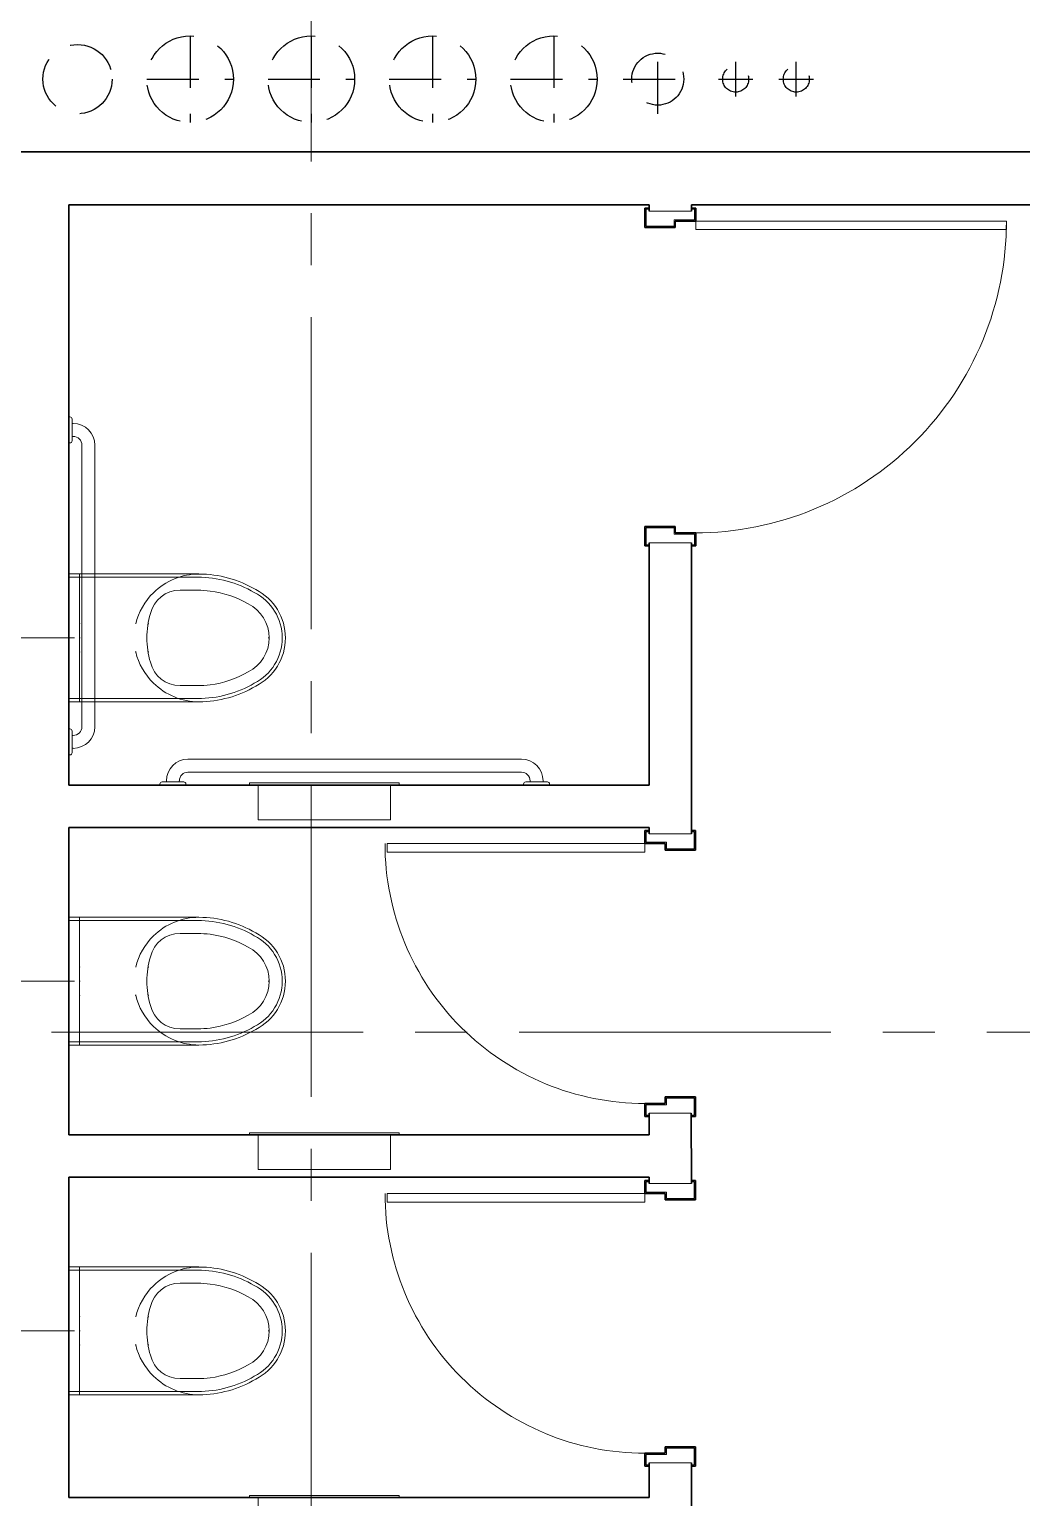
# Model space of a CAD drawing. Header units: inches. Extents: x -26012 to 27, y -3347 to 2082.
# Drawn here: x -21813.6 to -21699, y 613.4 to 782.9 of the extents above; entities that cross this region are included whole.
import ezdxf

# ---------------------------------------------------------------- set-up
doc = ezdxf.new("R2010")
doc.units = ezdxf.units.IN
doc.header["$LTSCALE"] = 48
doc.header["$MEASUREMENT"] = 0
doc.linetypes.add('A_Column Grid$0$CENTER2', pattern=[1.125, 0.75, -0.125, 0.125, -0.125])
doc.linetypes.add('NB - 5th floor_plan$0$HIDDEN2', pattern=[0.1875, 0.125, -0.0625])
for name, color, linetype in [('A104$0$A-DOOR', 8, 'Continuous'), ('A104$0$A-DOOR-FRAM', 8, 'Continuous'), ('A104$0$A-FLOR-PFIX', 8, 'Continuous'), ('A104$0$A-FLOR-SPCL', 8, 'Continuous'), ('A104$0$A-WALL-FULL-INTR', 8, 'Continuous'), ('A104$0$Level 30', 8, 'Continuous'), ('A_Column Grid$0$A-GRID-GRD1-15', 8, 'A_Column Grid$0$CENTER2'), ('NB - 5th floor_plan$0$STWETSTACK', 1, 'NB - 5th floor_plan$0$HIDDEN2'), ('XREF', 8, 'Continuous')]:
    doc.layers.add(name, color=color, linetype=linetype)

# ---------------------------------------------------------------- blocks, each defined once
blk = doc.blocks.new('A104')
at = {"layer": 'A104$0$A-DOOR', "lineweight": 13}
for p, q in [((-21736.6392, 759.7845), (-21736.6392, 760.7836)), ((-21736.6392, 760.7836), (-21700.7598, 760.7836)), ((-21700.7727, 759.7845), (-21736.6392, 759.7845)), ((-21700.7598, 760.7187), (-21700.7598, 759.7845))]:
    blk.add_line(p, q, dxfattribs=at)
at = {"layer": 'A104$0$A-DOOR', "lineweight": 0, "extrusion": (0, 0, -1)}
blk.add_arc((21736.7298, 760.751), 35.9701, 179.948539, 270.051461, dxfattribs=at)
at = {"layer": 'A104$0$A-DOOR', "lineweight": 13, "extrusion": (0, 0, -1)}
blk.add_arc((21736.7298, 760.751), 35.9701, 179.948152, 181.539644, dxfattribs=at)
at = {"layer": 'A104$0$A-DOOR', "lineweight": 0}
for centre in [(-21742.5119, 688.9088), (-21742.5112, 648.5338)]:
    blk.add_arc(centre, 30.0003, 180, 270.000004, dxfattribs=at)
at = {"layer": 'A104$0$A-DOOR', "lineweight": 13}
for points in [[(-21742.5119, 687.9068), (-21772.2599, 687.9068), (-21772.2599, 688.9087), (-21742.5119, 688.9087)], [(-21742.5112, 647.5318), (-21772.2593, 647.5318), (-21772.2593, 648.5337), (-21742.5112, 648.5337)]]:
    blk.add_3dface(points, dxfattribs=at)
at = {"layer": 'A104$0$A-DOOR-FRAM', "lineweight": 30}
for p, q in [((-21742.4906, 760.0331), (-21742.4906, 762.2845)), ((-21742.4906, 762.2845), (-21742.1156, 762.2845)), ((-21736.6392, 762.2845), (-21737.0142, 762.2845)), ((-21736.6392, 762.2845), (-21736.6392, 760.7836)), ((-21738.9911, 760.0331), (-21742.4906, 760.0331)), ((-21736.6392, 760.7836), (-21738.9911, 760.7836)), ((-21738.9911, 760.7836), (-21738.9911, 760.0331)), ((-21742.4906, 725.521), (-21742.4906, 723.2695)), ((-21738.9911, 725.521), (-21742.4906, 725.521)), ((-21738.9911, 724.7705), (-21738.9911, 725.521)), ((-21736.6392, 724.7705), (-21738.9911, 724.7705)), ((-21736.6392, 723.2695), (-21736.6392, 724.7705)), ((-21742.4906, 723.2695), (-21742.1156, 723.2695)), ((-21736.6392, 723.2695), (-21737.0142, 723.2695)), ((-21742.5119, 690.4097), (-21742.5119, 688.9087)), ((-21742.5119, 690.4097), (-21742.1369, 690.4097)), ((-21736.6605, 690.4097), (-21737.0355, 690.4097)), ((-21736.6605, 688.1582), (-21736.6605, 690.4097)), ((-21742.5119, 688.9087), (-21740.16, 688.9087)), ((-21740.16, 688.9087), (-21740.16, 688.1582)), ((-21740.16, 688.1582), (-21736.6605, 688.1582)), ((-21740.16, 658.9089), (-21740.16, 659.6594)), ((-21740.16, 659.6594), (-21736.6605, 659.6594)), ((-21736.6605, 659.6594), (-21736.6605, 657.408)), ((-21742.5119, 657.408), (-21742.5119, 658.9089)), ((-21742.5119, 658.9089), (-21740.16, 658.9089)), ((-21742.5119, 657.408), (-21742.1369, 657.408)), ((-21736.6605, 657.408), (-21737.0355, 657.408)), ((-21742.5112, 650.0347), (-21742.5112, 648.5337)), ((-21742.5112, 650.0347), (-21742.1362, 650.0347)), ((-21736.6599, 650.0347), (-21737.0349, 650.0347)), ((-21736.6599, 647.7832), (-21736.6599, 650.0347)), ((-21742.5112, 648.5337), (-21740.1594, 648.5337)), ((-21740.1594, 648.5337), (-21740.1594, 647.7832)), ((-21740.1594, 647.7832), (-21736.6599, 647.7832)), ((-21740.1594, 618.5339), (-21740.1594, 619.2844)), ((-21740.1594, 619.2844), (-21736.6599, 619.2844)), ((-21736.6599, 619.2844), (-21736.6599, 617.033)), ((-21742.5112, 617.033), (-21742.5112, 618.5339)), ((-21742.5112, 618.5339), (-21740.1594, 618.5339)), ((-21742.5112, 617.033), (-21742.1362, 617.033)), ((-21736.6599, 617.033), (-21737.0349, 617.033))]:
    blk.add_line(p, q, dxfattribs=at)
at = {"layer": 'A104$0$A-DOOR-FRAM', "lineweight": 13}
for p, q in [((-21742.3405, 760.1832), (-21742.3405, 762.1345)), ((-21742.3405, 762.1345), (-21742.1156, 762.1345)), ((-21742.1156, 762.1345), (-21742.1156, 762.2845)), ((-21737.0142, 762.2845), (-21737.0142, 762.1345)), ((-21736.7893, 762.1345), (-21737.0142, 762.1345)), ((-21736.7893, 762.1345), (-21736.7893, 760.9337)), ((-21739.1412, 760.1832), (-21742.3405, 760.1832)), ((-21736.7893, 760.9337), (-21739.1412, 760.9337)), ((-21739.1412, 760.9337), (-21739.1412, 760.1832)), ((-21739.1412, 725.3709), (-21742.3405, 725.3709)), ((-21742.3405, 725.3709), (-21742.3405, 723.4196)), ((-21739.1412, 724.6204), (-21739.1412, 725.3709)), ((-21736.7893, 724.6204), (-21739.1412, 724.6204)), ((-21736.7893, 723.4196), (-21736.7893, 724.6204)), ((-21742.3405, 723.4196), (-21742.1156, 723.4196)), ((-21742.1156, 723.4196), (-21742.1156, 723.2695)), ((-21737.0142, 723.2695), (-21737.0142, 723.4196)), ((-21736.7893, 723.4196), (-21737.0142, 723.4196)), ((-21742.3618, 690.2596), (-21742.3618, 689.0588)), ((-21742.3618, 690.2596), (-21742.1369, 690.2596)), ((-21742.1369, 690.4097), (-21742.1369, 690.2596)), ((-21737.0355, 690.2596), (-21737.0355, 690.4097)), ((-21736.8106, 690.2596), (-21737.0355, 690.2596)), ((-21736.8106, 688.3083), (-21736.8106, 690.2596)), ((-21742.3618, 689.0588), (-21740.0099, 689.0588)), ((-21740.0099, 689.0588), (-21740.0099, 688.3083)), ((-21740.0099, 688.3083), (-21736.8106, 688.3083)), ((-21740.0099, 658.7588), (-21740.0099, 659.5093)), ((-21740.0099, 659.5093), (-21736.8106, 659.5093)), ((-21736.8106, 659.5093), (-21736.8106, 657.5581)), ((-21742.3618, 657.5581), (-21742.3618, 658.7588)), ((-21742.3618, 658.7588), (-21740.0099, 658.7588)), ((-21742.3618, 657.5581), (-21742.1369, 657.5581)), ((-21742.1369, 657.408), (-21742.1369, 657.5581)), ((-21736.8106, 657.5581), (-21737.0355, 657.5581)), ((-21737.0355, 657.5581), (-21737.0355, 657.408)), ((-21742.3611, 649.8846), (-21742.3611, 648.6838)), ((-21742.3611, 649.8846), (-21742.1362, 649.8846)), ((-21742.1362, 650.0347), (-21742.1362, 649.8846)), ((-21737.0349, 649.8846), (-21737.0349, 650.0347)), ((-21736.81, 649.8846), (-21737.0349, 649.8846)), ((-21736.81, 647.9333), (-21736.81, 649.8846)), ((-21742.3611, 648.6838), (-21740.0093, 648.6838)), ((-21740.0093, 648.6838), (-21740.0093, 647.9333)), ((-21740.0093, 647.9333), (-21736.81, 647.9333)), ((-21740.0093, 618.3838), (-21740.0093, 619.1343)), ((-21740.0093, 619.1343), (-21736.81, 619.1343)), ((-21736.81, 619.1343), (-21736.81, 617.1831)), ((-21742.3611, 617.1831), (-21742.3611, 618.3838)), ((-21742.3611, 618.3838), (-21740.0093, 618.3838)), ((-21742.3611, 617.1831), (-21742.1362, 617.1831)), ((-21742.1362, 617.033), (-21742.1362, 617.1831)), ((-21736.81, 617.1831), (-21737.0349, 617.1831)), ((-21737.0349, 617.1831), (-21737.0349, 617.033))]:
    blk.add_line(p, q, dxfattribs=at)
at = {"layer": 'A104$0$A-FLOR-PFIX', "lineweight": 13, "extrusion": (0, 0, -1)}
for p, q in [((-21809.0132, 719.6597), (-21809.0127, 720.0347)), ((-21794.1362, 719.6597), (-21809.0132, 719.6597)), ((-21809.0132, 719.6597), (-21809.0132, 712.6597)), ((-21807.7824, 720.0347), (-21809.0127, 720.0347)), ((-21809.0127, 720.0347), (-21809.0127, 718.5756)), ((-21807.7824, 716.1833), (-21807.7824, 720.0347)), ((-21793.992, 720.0347), (-21807.7824, 720.0347)), ((-21807.7824, 720.0347), (-21807.7819, 718.391)), ((-21809.0127, 718.2955), (-21809.0132, 717.7626)), ((-21809.0132, 717.7626), (-21809.0127, 717.0564)), ((-21809.0127, 717.0564), (-21809.0132, 715.767)), ((-21809.0127, 718.5756), (-21809.0127, 718.2955)), ((-21807.7819, 718.391), (-21807.7819, 718.1376)), ((-21807.7819, 718.1376), (-21807.7819, 717.6543)), ((-21807.7819, 717.6543), (-21807.7819, 717.0135)), ((-21807.7819, 717.0135), (-21807.7819, 715.7252)), ((-21794.1367, 718.1592), (-21796.183, 718.1597)), ((-21809.0132, 715.576), (-21809.0132, 715.767)), ((-21809.0132, 715.4018), (-21809.0132, 715.576)), ((-21809.0127, 715.2517), (-21809.0132, 715.4018)), ((-21807.7824, 716.1833), (-21807.7824, 715.9383)), ((-21807.7824, 715.9383), (-21807.7819, 715.2567)), ((-21807.7824, 715.4978), (-21807.7819, 715.7252)), ((-21807.7819, 715.2911), (-21807.7824, 715.4978)), ((-21807.7824, 715.113), (-21807.7819, 715.2911)), ((-21809.0127, 715.2517), (-21809.0132, 714.5067)), ((-21809.0132, 714.5067), (-21809.0127, 713.6203)), ((-21809.0127, 713.6203), (-21809.0132, 712.6597)), ((-21807.7824, 715.113), (-21807.7819, 714.4077)), ((-21807.7819, 714.4077), (-21807.7824, 713.5687)), ((-21807.7819, 714.2512), (-21807.7824, 714.1577)), ((-21807.7824, 714.1577), (-21807.7824, 714.0145)), ((-21807.7824, 714.0145), (-21807.7824, 713.5829)), ((-21807.7819, 715.2567), (-21807.7819, 714.2842)), ((-21807.7819, 714.2842), (-21807.7819, 714.2512)), ((-21799.8779, 714.2842), (-21799.8016, 714.2842)), ((-21809.6564, 712.6597), (-21808.4394, 712.6597)), ((-21809.0132, 705.6597), (-21809.0132, 712.6597)), ((-21809.0132, 712.6597), (-21809.0127, 711.6991)), ((-21808.372, 712.6597), (-21809.0132, 712.6597)), ((-21807.7824, 713.5829), (-21807.7824, 713.1272)), ((-21807.7824, 713.5687), (-21807.7819, 712.6597)), ((-21807.7824, 713.1272), (-21807.7819, 712.6597)), ((-21807.7819, 712.6597), (-21807.7824, 712.1922)), ((-21807.7824, 712.1922), (-21807.7819, 711.7365)), ((-21807.7819, 712.6597), (-21807.7819, 711.7508)), ((-21807.7224, 712.6597), (-21807.7819, 712.6597)), ((-21800.0614, 712.6597), (-21800.0708, 712.6597)), ((-21800.0708, 712.6597), (-21800.0132, 712.6597)), ((-21799.965, 712.6597), (-21800.0614, 712.6597)), ((-21786.0191, 712.6597), (-21785.9615, 712.6597)), ((-21785.9615, 712.6597), (-21785.9187, 712.6602)), ((-21785.9187, 712.6602), (-21785.8917, 712.6602)), ((-21785.8917, 712.6602), (-21785.8823, 712.6597)), ((-21809.0127, 710.8128), (-21809.0132, 710.0677)), ((-21809.0127, 711.6991), (-21809.0127, 710.8128)), ((-21807.7819, 711.7508), (-21807.7824, 710.9117)), ((-21807.7819, 711.7365), (-21807.7824, 711.3049)), ((-21807.7824, 711.3049), (-21807.7824, 711.1617)), ((-21807.7824, 711.1617), (-21807.7819, 711.0682)), ((-21807.7824, 710.9117), (-21807.7819, 710.2065)), ((-21807.7819, 711.0682), (-21807.7819, 711.0352)), ((-21807.7819, 711.0352), (-21807.7819, 710.0628)), ((-21807.7819, 710.0283), (-21807.7819, 710.2065)), ((-21801.3479, 711.0352), (-21801.3582, 711.0352)), ((-21801.3582, 711.0352), (-21801.2996, 711.0352)), ((-21801.2514, 711.0352), (-21801.3479, 711.0352)), ((-21799.8779, 711.0352), (-21799.8011, 711.0352)), ((-21809.0132, 709.9176), (-21809.0132, 710.0677)), ((-21809.0132, 709.7434), (-21809.0132, 709.9176)), ((-21809.0132, 709.5524), (-21809.0132, 709.7434)), ((-21809.0132, 708.2635), (-21809.0132, 709.5524)), ((-21807.7819, 710.0628), (-21807.7824, 709.3812)), ((-21807.7824, 709.3812), (-21807.7824, 709.1361)), ((-21807.7824, 709.1361), (-21807.7824, 705.2847)), ((-21807.7819, 709.8216), (-21807.7819, 710.0283)), ((-21807.7819, 709.5943), (-21807.7819, 709.8216)), ((-21807.7819, 708.3064), (-21807.7819, 709.5943)), ((-21809.0132, 708.2635), (-21809.0127, 707.5569)), ((-21809.0127, 707.5569), (-21809.0127, 707.0239)), ((-21809.0127, 707.0239), (-21809.0127, 706.7439)), ((-21807.7819, 707.6651), (-21807.7824, 707.1819)), ((-21807.7824, 707.1819), (-21807.7819, 706.9284)), ((-21807.7824, 705.2847), (-21807.7819, 706.9284)), ((-21807.7819, 708.3064), (-21807.7819, 707.6651)), ((-21794.1367, 707.1597), (-21796.183, 707.1597)), ((-21809.0132, 705.6597), (-21809.0127, 705.2847)), ((-21794.1362, 705.6597), (-21809.0132, 705.6597)), ((-21809.0127, 705.2847), (-21809.0127, 706.7439)), ((-21807.7824, 705.2847), (-21809.0127, 705.2847)), ((-21793.9925, 705.2847), (-21807.7824, 705.2847)), ((-21809.0132, 680.0347), (-21809.0127, 680.4097)), ((-21794.1362, 680.0347), (-21809.0132, 680.0347)), ((-21809.0132, 680.0347), (-21809.0132, 673.0347)), ((-21807.7824, 680.4097), (-21809.0127, 680.4097)), ((-21809.0127, 680.4097), (-21809.0127, 678.9506)), ((-21807.7824, 676.5583), (-21807.7824, 680.4097)), ((-21793.992, 680.4097), (-21807.7824, 680.4097)), ((-21807.7824, 680.4097), (-21807.7819, 678.766)), ((-21809.0127, 678.6705), (-21809.0132, 678.1376)), ((-21809.0132, 678.1376), (-21809.0127, 677.4314)), ((-21809.0127, 678.9506), (-21809.0127, 678.6705)), ((-21807.7819, 678.766), (-21807.7819, 678.5126)), ((-21807.7819, 678.5126), (-21807.7819, 678.0293)), ((-21807.7819, 678.0293), (-21807.7819, 677.3885)), ((-21794.1367, 678.5342), (-21796.183, 678.5347)), ((-21809.0127, 677.4314), (-21809.0132, 676.142)), ((-21807.7824, 676.5583), (-21807.7824, 676.3133)), ((-21807.7824, 676.3133), (-21807.7819, 675.6317)), ((-21807.7819, 677.3885), (-21807.7819, 676.1002)), ((-21809.0132, 675.951), (-21809.0132, 676.142)), ((-21809.0132, 675.7768), (-21809.0132, 675.951)), ((-21809.0127, 675.6267), (-21809.0132, 675.7768)), ((-21809.0127, 675.6267), (-21809.0132, 674.8817)), ((-21809.0132, 674.8817), (-21809.0127, 673.9953)), ((-21807.7824, 675.8728), (-21807.7819, 676.1002)), ((-21807.7819, 675.6661), (-21807.7824, 675.8728)), ((-21807.7824, 675.488), (-21807.7819, 675.6661)), ((-21807.7824, 675.488), (-21807.7819, 674.7827)), ((-21807.7819, 674.7827), (-21807.7824, 673.9437)), ((-21807.7819, 674.6262), (-21807.7824, 674.5327)), ((-21807.7819, 675.6317), (-21807.7819, 674.6592)), ((-21807.7819, 674.6592), (-21807.7819, 674.6262)), ((-21799.8779, 674.6592), (-21799.8016, 674.6592)), ((-21809.6564, 673.0347), (-21808.4394, 673.0347)), ((-21809.0127, 673.9953), (-21809.0132, 673.0347)), ((-21809.0132, 666.0347), (-21809.0132, 673.0347)), ((-21809.0132, 673.0347), (-21809.0127, 672.0741)), ((-21808.372, 673.0347), (-21809.0132, 673.0347)), ((-21807.7824, 674.5327), (-21807.7824, 674.3895)), ((-21807.7824, 674.3895), (-21807.7824, 673.9579)), ((-21807.7824, 673.9579), (-21807.7824, 673.5022)), ((-21807.7824, 673.9437), (-21807.7819, 673.0347)), ((-21807.7824, 673.5022), (-21807.7819, 673.0347)), ((-21807.7819, 673.0347), (-21807.7824, 672.5672)), ((-21807.7819, 673.0347), (-21807.7819, 672.1258)), ((-21807.7224, 673.0347), (-21807.7819, 673.0347)), ((-21800.0614, 673.0347), (-21800.0708, 673.0347)), ((-21800.0708, 673.0347), (-21800.0132, 673.0347)), ((-21799.965, 673.0347), (-21800.0614, 673.0347)), ((-21786.0191, 673.0347), (-21785.9615, 673.0347)), ((-21785.9615, 673.0347), (-21785.9187, 673.0352)), ((-21785.9187, 673.0352), (-21785.8917, 673.0352)), ((-21785.8917, 673.0352), (-21785.8823, 673.0347)), ((-21809.0127, 672.0741), (-21809.0127, 671.1878)), ((-21807.7824, 672.5672), (-21807.7819, 672.1115)), ((-21807.7819, 672.1258), (-21807.7824, 671.2867)), ((-21807.7819, 672.1115), (-21807.7824, 671.6799)), ((-21807.7824, 671.6799), (-21807.7824, 671.5367)), ((-21807.7824, 671.5367), (-21807.7819, 671.4432)), ((-21807.7824, 671.2867), (-21807.7819, 670.5815)), ((-21807.7819, 671.4432), (-21807.7819, 671.4102)), ((-21807.7819, 671.4102), (-21807.7819, 670.4378)), ((-21801.3479, 671.4102), (-21801.3582, 671.4102)), ((-21801.3582, 671.4102), (-21801.2996, 671.4102)), ((-21801.2514, 671.4102), (-21801.3479, 671.4102)), ((-21799.8779, 671.4102), (-21799.8011, 671.4102)), ((-21809.0127, 671.1878), (-21809.0132, 670.4427)), ((-21809.0132, 670.2926), (-21809.0132, 670.4427)), ((-21809.0132, 670.1184), (-21809.0132, 670.2926)), ((-21809.0132, 669.9274), (-21809.0132, 670.1184)), ((-21809.0132, 668.6385), (-21809.0132, 669.9274)), ((-21807.7819, 670.4378), (-21807.7824, 669.7562)), ((-21807.7824, 669.7562), (-21807.7824, 669.5111)), ((-21807.7819, 670.4033), (-21807.7819, 670.5815)), ((-21807.7819, 670.1966), (-21807.7819, 670.4033)), ((-21807.7819, 669.9693), (-21807.7819, 670.1966)), ((-21807.7819, 668.6814), (-21807.7819, 669.9693)), ((-21809.0132, 668.6385), (-21809.0127, 667.9319)), ((-21809.0127, 667.9319), (-21809.0127, 667.3989)), ((-21807.7824, 669.5111), (-21807.7824, 665.6597)), ((-21807.7819, 668.0401), (-21807.7824, 667.5569)), ((-21807.7819, 668.6814), (-21807.7819, 668.0401)), ((-21809.0127, 667.3989), (-21809.0127, 667.1189)), ((-21809.0127, 665.6597), (-21809.0127, 667.1189)), ((-21807.7824, 667.5569), (-21807.7819, 667.3034)), ((-21807.7824, 665.6597), (-21807.7819, 667.3034)), ((-21794.1367, 667.5347), (-21796.183, 667.5347)), ((-21809.0132, 666.0347), (-21809.0127, 665.6597)), ((-21794.1362, 666.0347), (-21809.0132, 666.0347)), ((-21807.7824, 665.6597), (-21809.0127, 665.6597)), ((-21793.9925, 665.6597), (-21807.7824, 665.6597)), ((-21809.0132, 639.6598), (-21809.0127, 640.0348)), ((-21794.1362, 639.6598), (-21809.0132, 639.6598)), ((-21809.0132, 639.6598), (-21809.0132, 632.6598)), ((-21807.7824, 640.0348), (-21809.0127, 640.0348)), ((-21809.0127, 640.0348), (-21809.0127, 638.5757)), ((-21807.7824, 636.1834), (-21807.7824, 640.0348)), ((-21793.992, 640.0348), (-21807.7824, 640.0348)), ((-21807.7824, 640.0348), (-21807.7819, 638.3911)), ((-21809.0127, 638.2956), (-21809.0132, 637.7627)), ((-21809.0132, 637.7627), (-21809.0127, 637.0565)), ((-21809.0127, 638.5757), (-21809.0127, 638.2956)), ((-21807.7819, 638.3911), (-21807.7819, 638.1377)), ((-21807.7819, 638.1377), (-21807.7819, 637.6544)), ((-21807.7819, 637.6544), (-21807.7819, 637.0137)), ((-21794.1367, 638.1593), (-21796.183, 638.1598)), ((-21809.0127, 637.0565), (-21809.0132, 635.7671)), ((-21809.0132, 635.5762), (-21809.0132, 635.7671)), ((-21807.7824, 636.1834), (-21807.7824, 635.9384)), ((-21807.7824, 635.9384), (-21807.7819, 635.2568)), ((-21807.7824, 635.4979), (-21807.7819, 635.7253)), ((-21807.7819, 637.0137), (-21807.7819, 635.7253)), ((-21809.0132, 635.4019), (-21809.0132, 635.5762)), ((-21809.0127, 635.2519), (-21809.0132, 635.4019)), ((-21809.0127, 635.2519), (-21809.0132, 634.5068)), ((-21809.0132, 634.5068), (-21809.0127, 633.6205)), ((-21807.7819, 635.2912), (-21807.7824, 635.4979)), ((-21807.7824, 635.1131), (-21807.7819, 635.2912)), ((-21807.7824, 635.1131), (-21807.7819, 634.4079)), ((-21807.7819, 634.4079), (-21807.7824, 633.5688)), ((-21807.7819, 634.2514), (-21807.7824, 634.1579)), ((-21807.7824, 634.1579), (-21807.7824, 634.0146)), ((-21807.7824, 634.0146), (-21807.7824, 633.5831)), ((-21807.7819, 635.2568), (-21807.7819, 634.2843)), ((-21807.7819, 634.2843), (-21807.7819, 634.2514)), ((-21799.8779, 634.2843), (-21799.8016, 634.2843)), ((-21809.6564, 632.6598), (-21808.4394, 632.6598)), ((-21809.0127, 633.6205), (-21809.0132, 632.6598)), ((-21809.0132, 625.6598), (-21809.0132, 632.6598)), ((-21809.0132, 632.6598), (-21809.0127, 631.6992)), ((-21808.372, 632.6598), (-21809.0132, 632.6598)), ((-21807.7824, 633.5831), (-21807.7824, 633.1273)), ((-21807.7824, 633.5688), (-21807.7819, 632.6598)), ((-21807.7824, 633.1273), (-21807.7819, 632.6598)), ((-21807.7819, 632.6598), (-21807.7824, 632.1923)), ((-21807.7819, 632.6598), (-21807.7819, 631.7509)), ((-21807.7224, 632.6598), (-21807.7819, 632.6598)), ((-21800.0614, 632.6598), (-21800.0708, 632.6598)), ((-21800.0708, 632.6598), (-21800.0132, 632.6598)), ((-21799.965, 632.6598), (-21800.0614, 632.6598)), ((-21786.0191, 632.6598), (-21785.9615, 632.6598)), ((-21785.9615, 632.6598), (-21785.9187, 632.6603)), ((-21785.9187, 632.6603), (-21785.8917, 632.6603)), ((-21785.8917, 632.6603), (-21785.8823, 632.6598)), ((-21809.0127, 630.8129), (-21809.0132, 630.0678)), ((-21809.0127, 631.6992), (-21809.0127, 630.8129)), ((-21807.7824, 632.1923), (-21807.7819, 631.7366)), ((-21807.7819, 631.7509), (-21807.7824, 630.9118)), ((-21807.7819, 631.7366), (-21807.7824, 631.305)), ((-21807.7824, 631.305), (-21807.7824, 631.1618)), ((-21807.7824, 631.1618), (-21807.7819, 631.0683)), ((-21807.7824, 630.9118), (-21807.7819, 630.2066)), ((-21807.7819, 631.0683), (-21807.7819, 631.0353)), ((-21807.7819, 631.0353), (-21807.7819, 630.0629)), ((-21801.3479, 631.0353), (-21801.3582, 631.0353)), ((-21801.3582, 631.0353), (-21801.2996, 631.0353)), ((-21801.2514, 631.0353), (-21801.3479, 631.0353)), ((-21799.8779, 631.0353), (-21799.8011, 631.0353)), ((-21809.0132, 629.9177), (-21809.0132, 630.0678)), ((-21809.0132, 629.7435), (-21809.0132, 629.9177)), ((-21809.0132, 629.5525), (-21809.0132, 629.7435)), ((-21809.0132, 628.2637), (-21809.0132, 629.5525)), ((-21807.7819, 630.0629), (-21807.7824, 629.3813)), ((-21807.7824, 629.3813), (-21807.7824, 629.1362)), ((-21807.7824, 629.1362), (-21807.7824, 625.2848)), ((-21807.7819, 630.0284), (-21807.7819, 630.2066)), ((-21807.7819, 629.8217), (-21807.7819, 630.0284)), ((-21807.7819, 629.5944), (-21807.7819, 629.8217)), ((-21807.7819, 628.3065), (-21807.7819, 629.5944)), ((-21809.0132, 628.2637), (-21809.0127, 627.557)), ((-21809.0127, 627.557), (-21809.0127, 627.024)), ((-21807.7819, 627.6652), (-21807.7824, 627.182)), ((-21807.7824, 627.182), (-21807.7819, 626.9285)), ((-21807.7819, 628.3065), (-21807.7819, 627.6652)), ((-21794.1367, 627.1598), (-21796.183, 627.1598)), ((-21809.0132, 625.6598), (-21809.0127, 625.2848)), ((-21794.1362, 625.6598), (-21809.0132, 625.6598)), ((-21809.0127, 627.024), (-21809.0127, 626.744)), ((-21809.0127, 625.2848), (-21809.0127, 626.744)), ((-21807.7824, 625.2848), (-21807.7819, 626.9285)), ((-21807.7824, 625.2848), (-21809.0127, 625.2848)), ((-21793.9925, 625.2848), (-21807.7824, 625.2848))]:
    blk.add_line(p, q, dxfattribs=at)
at = {"layer": 'A104$0$A-FLOR-PFIX', "lineweight": 0}
for p, q in [((-21829.2636, 712.6595), (-21809.0136, 712.6595)), ((-21829.2636, 673.0345), (-21809.0136, 673.0345)), ((-21865.6386, 632.6597), (-21809.0136, 632.6597))]:
    blk.add_line(p, q, dxfattribs=at)
at = {"layer": 'A104$0$A-FLOR-PFIX', "lineweight": 13}
for centre, radius, start, end in [((-21793.9746, 712.4937), 7.54, 90.142736, 134.4461), ((-21794.1374, 706.6578), 13.0008, 59.840611, 90.000111), ((-21794.1373, 706.6579), 13.0007, 59.8405, 90), ((-21794.0653, 706.9256), 13.1082, 59.571383, 89.685294), ((-21793.9746, 712.4937), 7.54, 134.4461, 166.274158), ((-21796.204, 714.6583), 3.5002, 89.644078, 166.434231), ((-21794.1373, 706.6579), 11.5006, 82.854533, 90), ((-21794.1373, 706.6579), 11.5006, 59.617403, 82.854531), ((-21790.2621, 712.6582), 5.8753, 0, 63.119008), ((-21790.2621, 712.6582), 6.2503, 0, 63.019806), ((-21790.0121, 712.6582), 10.0005, 163.614631, 180), ((-21790.2621, 712.6582), 4.3752, 0, 63.657061), ((-21790.0121, 712.6582), 10.0005, 180, 196.385369), ((-21790.2621, 712.6582), 4.3752, 296.342939, 0), ((-21790.2621, 712.6582), 5.8753, 296.880992, 0), ((-21790.2621, 712.6582), 6.2503, 296.980194, 0), ((-21793.9746, 712.8228), 7.54, 193.725842, 225.5539), ((-21796.204, 710.6581), 3.5002, 193.565769, 270.355922), ((-21794.1373, 718.6586), 11.5006, 277.145467, 300.382594), ((-21793.9746, 712.8228), 7.54, 225.5539, 269.857264), ((-21794.1374, 718.6586), 13.0008, 269.999892, 300.159392), ((-21794.1373, 718.6586), 13.0007, 270, 300.1595), ((-21794.1373, 718.6586), 11.5006, 270, 277.145467), ((-21794.0653, 718.3909), 13.1082, 270.314706, 300.428617), ((-21793.9746, 672.8687), 7.54, 90.142736, 134.4461), ((-21794.1374, 667.0328), 13.0008, 59.840611, 90.000111), ((-21794.1373, 667.0329), 13.0007, 59.8405, 90), ((-21794.0653, 667.3006), 13.1082, 59.571383, 89.685294), ((-21793.9746, 672.8687), 7.54, 134.4461, 166.274158), ((-21796.204, 675.0333), 3.5002, 89.644078, 166.434231), ((-21794.1373, 667.0329), 11.5006, 82.854533, 90), ((-21794.1373, 667.0329), 11.5006, 59.617403, 82.854531), ((-21790.2621, 673.0332), 5.8753, 0, 63.119008), ((-21790.2621, 673.0332), 6.2503, 0, 63.019806), ((-21790.2621, 673.0332), 4.3752, 0, 63.657061), ((-21790.0121, 673.0332), 10.0005, 163.614631, 180), ((-21790.0121, 673.0332), 10.0005, 180, 196.385369), ((-21790.2621, 673.0332), 4.3752, 296.342939, 0), ((-21790.2621, 673.0332), 5.8753, 296.880992, 0), ((-21790.2621, 673.0332), 6.2503, 296.980194, 0), ((-21793.9746, 673.1978), 7.54, 193.725842, 225.5539), ((-21796.204, 671.0331), 3.5002, 193.565769, 270.355922), ((-21794.1373, 679.0336), 11.5006, 277.145467, 300.382594), ((-21793.9746, 673.1978), 7.54, 225.5539, 269.857264), ((-21794.1374, 679.0336), 13.0008, 269.999892, 300.159392), ((-21794.1373, 679.0336), 13.0007, 270, 300.1595), ((-21794.1373, 679.0336), 11.5006, 270, 277.145467), ((-21794.0653, 678.7659), 13.1082, 270.314706, 300.428617), ((-21793.9746, 632.4938), 7.54, 90.142736, 134.4461), ((-21794.1374, 626.658), 13.0008, 59.840611, 90.000111), ((-21794.1373, 626.658), 13.0007, 59.8405, 90), ((-21794.0653, 626.9257), 13.1082, 59.571383, 89.685294), ((-21793.9746, 632.4938), 7.54, 134.4461, 166.274158), ((-21796.204, 634.6585), 3.5002, 89.644078, 166.434231), ((-21794.1373, 626.658), 11.5006, 82.854533, 90), ((-21794.1373, 626.658), 11.5006, 59.617403, 82.854531), ((-21790.2621, 632.6584), 5.8753, 0, 63.119008), ((-21790.2621, 632.6584), 6.2503, 0, 63.019806), ((-21790.2621, 632.6584), 4.3752, 0, 63.657061), ((-21790.0121, 632.6584), 10.0005, 163.614631, 180), ((-21790.0121, 632.6584), 10.0005, 180, 196.385369), ((-21790.2621, 632.6584), 4.3752, 296.342939, 0), ((-21790.2621, 632.6584), 5.8753, 296.880992, 0), ((-21790.2621, 632.6584), 6.2503, 296.980194, 0), ((-21793.9746, 632.8229), 7.54, 193.725842, 225.5539), ((-21796.204, 630.6583), 3.5002, 193.565769, 270.355922), ((-21793.9746, 632.8229), 7.54, 225.5539, 269.857264), ((-21794.1374, 638.6588), 13.0008, 269.999892, 300.159392), ((-21794.1373, 638.6587), 13.0007, 270, 300.1595), ((-21794.1373, 638.6587), 11.5006, 270, 277.145467), ((-21794.1373, 638.6587), 11.5006, 277.145467, 300.382594), ((-21794.0653, 638.391), 13.1082, 270.314706, 300.428617)]:
    blk.add_arc(centre, radius, start, end, dxfattribs=at)
at = {"layer": 'A104$0$A-FLOR-PFIX', "lineweight": 13, "extrusion": (0, 0, -1)}
for p in [(-21807.7819, 714.2842), (-21809.0132, 712.6597), (-21807.7819, 712.6597), (-21807.7819, 711.0352), (-21807.7819, 674.6592), (-21809.0132, 673.0347), (-21807.7819, 673.0347), (-21807.7819, 671.4102), (-21807.7819, 634.2843), (-21809.0132, 632.6598), (-21807.7819, 632.6598), (-21807.7819, 631.0353)]:
    blk.add_point(p, dxfattribs=at)
at = {"layer": 'A104$0$A-FLOR-SPCL', "lineweight": 0, "extrusion": (0, 0, -1)}
for p, q in [((-21808.8877, 738.1592), (-21809.0132, 738.1592)), ((-21808.6382, 737.9092), (-21808.6377, 735.4092)), ((-21808.5132, 737.4092), (-21808.6377, 737.4092)), ((-21808.5127, 735.9092), (-21808.6382, 735.9092)), ((-21808.8882, 735.1592), (-21809.0132, 735.1592)), ((-21807.5132, 702.4097), (-21807.5127, 734.9092)), ((-21806.0132, 702.4097), (-21806.0132, 734.9092)), ((-21808.8882, 702.1597), (-21809.0127, 702.1597)), ((-21808.6377, 699.4092), (-21808.6377, 701.9097)), ((-21808.5127, 701.4097), (-21808.6382, 701.4097)), ((-21808.8882, 699.1592), (-21809.0127, 699.1592)), ((-21808.5127, 699.9092), (-21808.6377, 699.9092)), ((-21795.2632, 698.6597), (-21756.7598, 698.6597)), ((-21795.2627, 697.1597), (-21756.7593, 697.1597)), ((-21798.5127, 695.7847), (-21798.5127, 695.6597)), ((-21798.2632, 696.0347), (-21795.7627, 696.0347)), ((-21797.7632, 696.1597), (-21797.7627, 696.0347)), ((-21796.2627, 696.1597), (-21796.2627, 696.0342)), ((-21795.5132, 695.7847), (-21795.5132, 695.6597)), ((-21756.5093, 695.7847), (-21756.5093, 695.6597)), ((-21753.7583, 696.0347), (-21756.2583, 696.0347)), ((-21755.7578, 696.1597), (-21755.7583, 696.0352)), ((-21754.2583, 696.1602), (-21754.2583, 696.0347)), ((-21753.5078, 695.7847), (-21753.5078, 695.6597))]:
    blk.add_line(p, q, dxfattribs=at)
at = {"layer": 'A104$0$A-FLOR-SPCL', "lineweight": 13, "extrusion": (0, 0, -1)}
for p, q in [((-21788.1412, 695.9082), (-21788.1412, 695.6602)), ((-21770.8862, 695.9082), (-21788.1412, 695.9082)), ((-21770.8862, 695.6602), (-21788.1412, 695.6602)), ((-21787.1412, 695.6602), (-21787.1402, 691.6592)), ((-21771.8853, 695.6592), (-21771.8882, 691.6592)), ((-21770.8862, 695.9082), (-21770.8862, 695.6602)), ((-21771.8882, 691.6592), (-21787.1402, 691.6592)), ((-21788.1412, 655.5332), (-21788.1412, 655.2852)), ((-21770.8862, 655.5332), (-21788.1412, 655.5332)), ((-21770.8862, 655.2852), (-21788.1412, 655.2852)), ((-21787.1412, 655.2852), (-21787.1402, 651.2842)), ((-21771.8853, 655.2842), (-21771.8882, 651.2842)), ((-21770.8862, 655.5332), (-21770.8862, 655.2852)), ((-21771.8882, 651.2842), (-21787.1402, 651.2842)), ((-21788.1412, 613.6582), (-21788.1412, 613.4102)), ((-21770.8862, 613.6582), (-21788.1412, 613.6582)), ((-21770.8862, 613.6582), (-21770.8862, 613.4102)), ((-21770.8862, 613.4102), (-21788.1412, 613.4102)), ((-21787.1412, 613.4102), (-21787.1402, 609.4092))]:
    blk.add_line(p, q, dxfattribs=at)
at = {"layer": 'A104$0$A-FLOR-SPCL', "lineweight": 0}
for centre, radius, start, end in [((-21808.8883, 737.9087), 0.25, 0, 90), ((-21808.8883, 701.9071), 0.25, 0, 90), ((-21808.5133, 702.4071), 1.0001, 270, 0), ((-21808.5133, 702.4071), 2.5001, 270, 0), ((-21756.7593, 696.1571), 2.5001, 0, 90), ((-21756.7593, 696.1571), 1.0001, 0, 90), ((-21798.2611, 695.7821), 0.25, 90, 180), ((-21756.2592, 695.7821), 0.25, 90, 180)]:
    blk.add_arc(centre, radius, start, end, dxfattribs=at)
at = {"layer": 'A104$0$A-FLOR-SPCL', "lineweight": 0, "extrusion": (0, 0, -1)}
for centre, radius, start, end in [((21808.5133, 734.9085), 2.5001, 90, 180), ((21808.5133, 734.9085), 1.0001, 90, 180), ((21808.8883, 735.4086), 0.25, 180, 270), ((21808.8883, 699.407), 0.25, 180, 270), ((21795.261, 696.1571), 2.5001, 0, 90), ((21795.261, 696.1571), 1.0001, 0, 90), ((21795.761, 695.7821), 0.25, 90, 180), ((21753.7591, 695.7821), 0.25, 90, 180)]:
    blk.add_arc(centre, radius, start, end, dxfattribs=at)
for p in [(-21809.0132, 700.6597), (-21797.0132, 695.6597)]:
    blk.add_point(p, dxfattribs=at)
at = {"layer": 'A104$0$A-WALL-FULL-INTR', "lineweight": 30}
for p, q in [((-21650.3559, 768.7847), (-21874.6309, 768.7847)), ((-21809.0136, 695.6595), (-21809.0136, 762.6595)), ((-21809.0136, 762.6595), (-21742.0136, 762.6595)), ((-21742.0136, 762.6595), (-21742.0136, 762.0092)), ((-21742.0136, 762.6595), (-21742.0136, 761.9095)), ((-21737.1386, 762.6595), (-21737.1386, 762.0092)), ((-21737.1386, 762.6595), (-21737.1386, 761.9095)), ((-21737.1342, 762.6595), (-21676.3887, 762.6596)), ((-21742.0136, 723.6445), (-21742.0136, 695.6595)), ((-21742.0136, 723.5448), (-21742.0136, 695.6595)), ((-21737.1386, 723.6445), (-21737.1392, 690.0347)), ((-21809.0142, 695.6597), (-21742.0142, 695.6597)), ((-21809.0142, 690.7847), (-21742.0142, 690.7847)), ((-21809.0136, 655.2847), (-21809.0136, 690.7845)), ((-21742.0146, 690.7847), (-21742.015, 690.0347)), ((-21742.0151, 657.783), (-21742.0146, 655.2847)), ((-21737.1402, 657.783), (-21737.1397, 649.6597)), ((-21809.0132, 655.2847), (-21742.0142, 655.2847)), ((-21809.0137, 613.4097), (-21809.0136, 650.4097)), ((-21809.0132, 650.4097), (-21742.0142, 650.4097)), ((-21742.0146, 650.4097), (-21742.0146, 649.6597)), ((-21742.0146, 617.408), (-21742.0146, 613.4097)), ((-21737.1386, 617.408), (-21737.1386, 590.7384)), ((-21742.0145, 613.4097), (-21809.0137, 613.4097))]:
    blk.add_line(p, q, dxfattribs=at)
at = {"layer": 'A104$0$A-WALL-FULL-INTR', "lineweight": 0}
for p, q in [((-21742.0136, 761.9095), (-21737.1386, 761.9095)), ((-21742.0136, 723.6445), (-21737.1386, 723.6445)), ((-21737.1392, 690.0347), (-21742.015, 690.0347)), ((-21737.1402, 657.783), (-21742.0151, 657.783)), ((-21737.1397, 649.6597), (-21742.0146, 649.6597)), ((-21737.1386, 617.408), (-21742.0146, 617.408))]:
    blk.add_line(p, q, dxfattribs=at)
at = {"layer": 'A104$0$Level 30', "lineweight": 0, "extrusion": (0, 0, -1)}
for p, q in [((-21795.2632, 698.6597), (-21756.7598, 698.6597)), ((-21795.2627, 697.1597), (-21756.7593, 697.1597)), ((-21798.5127, 695.7847), (-21798.5127, 695.6597)), ((-21798.2632, 696.0347), (-21795.7627, 696.0347)), ((-21797.7632, 696.1597), (-21797.7627, 696.0347)), ((-21796.2627, 696.1597), (-21796.2627, 696.0342)), ((-21795.5132, 695.7847), (-21795.5132, 695.6597)), ((-21756.5093, 695.7847), (-21756.5093, 695.6597)), ((-21753.7583, 696.0347), (-21756.2583, 696.0347)), ((-21755.7578, 696.1597), (-21755.7583, 696.0352)), ((-21754.2583, 696.1602), (-21754.2583, 696.0347)), ((-21753.5078, 695.7847), (-21753.5078, 695.6597))]:
    blk.add_line(p, q, dxfattribs=at)
for centre, radius, start, end in [((21795.261, 696.1571), 2.5001, 0, 90), ((21795.261, 696.1571), 1.0001, 0, 90), ((21795.761, 695.7821), 0.25, 90, 180), ((21753.7591, 695.7821), 0.25, 90, 180)]:
    blk.add_arc(centre, radius, start, end, dxfattribs=at)
at = {"layer": 'A104$0$Level 30', "lineweight": 0}
for centre, radius, start, end in [((-21756.7593, 696.1571), 2.5001, 0, 90), ((-21756.7593, 696.1571), 1.0001, 0, 90), ((-21798.2611, 695.7821), 0.25, 90, 180), ((-21756.2592, 695.7821), 0.25, 90, 180)]:
    blk.add_arc(centre, radius, start, end, dxfattribs=at)
at = {"layer": 'A104$0$Level 30', "lineweight": 0, "extrusion": (0, 0, -1)}
blk.add_point((-21797.0132, 695.6597), dxfattribs=at)
blk = doc.blocks.new('NB - 5th floor_plan')
at = {"layer": 'NB - 5th floor_plan$0$STWETSTACK', "color": 1, "linetype": 'NB - 5th floor_plan$0$HIDDEN2'}
for p, q in [((-21795.02, 782.16, -0.01), (-21795.02, 772.16, -0.01)), ((-21781.02, 782.16, -0.01), (-21781.02, 772.16, -0.01)), ((-21767.02, 782.16, -0.01), (-21767.02, 772.16, -0.01)), ((-21753.02, 782.16, -0.01), (-21753.02, 772.16, -0.01)), ((-21741.02, 773.16, -0.01), (-21741.02, 781.16, -0.01)), ((-21732.02, 775.16, -0.01), (-21732.02, 779.16, -0.01)), ((-21725.02, 775.16, -0.01), (-21725.02, 779.16, -0.01)), ((-21800.02, 777.16, -0.01), (-21790.02, 777.16, -0.01)), ((-21786.02, 777.16, -0.01), (-21776.02, 777.16, -0.01)), ((-21772.02, 777.16, -0.01), (-21762.02, 777.16, -0.01)), ((-21758.02, 777.16, -0.01), (-21748.02, 777.16, -0.01)), ((-21745.02, 777.16, -0.01), (-21737.02, 777.16, -0.01)), ((-21734.02, 777.16, -0.01), (-21730.02, 777.16, -0.01)), ((-21727.02, 777.16, -0.01), (-21723.02, 777.16, -0.01))]:
    blk.add_line(p, q, dxfattribs=at)
for centre, radius in [((-21795.02, 777.16, -0.01), 5), ((-21781.02, 777.16, -0.01), 5), ((-21767.02, 777.16, -0.01), 5), ((-21753.02, 777.16, -0.01), 5), ((-21808.02, 777.16, -0.01), 4), ((-21741.02, 777.16, -0.01), 3), ((-21732.02, 777.16, -0.01), 1.5), ((-21725.02, 777.16, -0.01), 1.5)]:
    blk.add_circle(centre, radius, dxfattribs=at)
blk = doc.blocks.new('A_Column Grid')
at = {"layer": 'A_Column Grid$0$A-GRID-GRD1-15', "lineweight": 0}
for p, q in [((-21781.02, 1667.67), (-21781.02, -2700.91)), ((-23215.02, 667.16), (-20844.03, 667.16))]:
    blk.add_line(p, q, dxfattribs=at)

msp = doc.modelspace()

# ---------------------------------------------------------------- block references
at = {"layer": 'XREF'}
for name in ['A_Column Grid', 'A104', 'NB - 5th floor_plan']:
    msp.add_blockref(name, (0, 0), dxfattribs=at)

doc.saveas('drawing.dxf')
